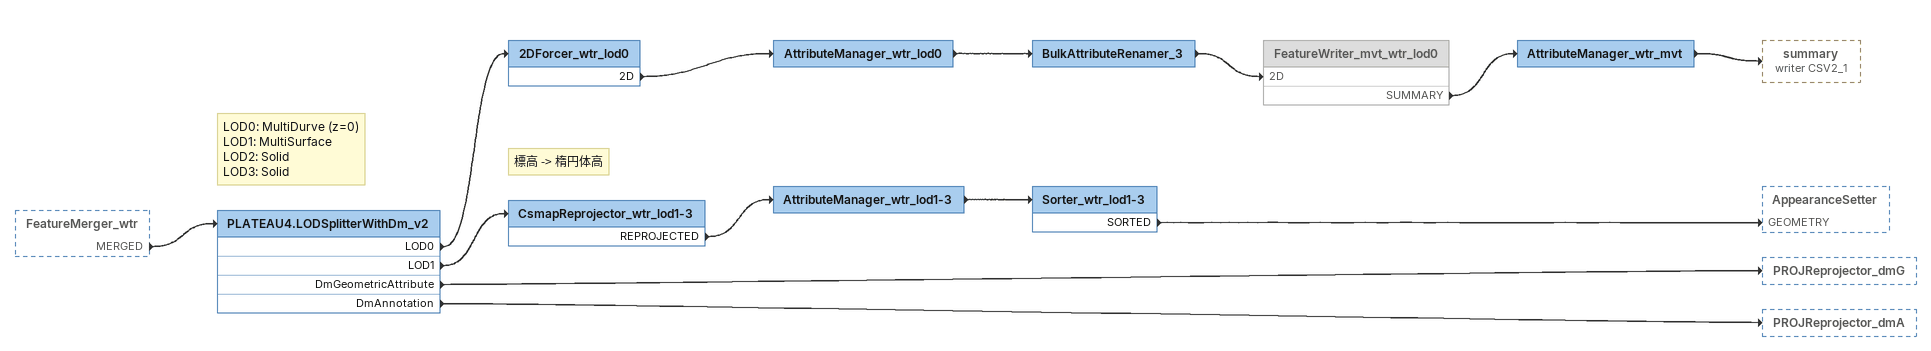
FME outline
FeatureMerger_wtr [outside]
    MERGED -> PLATEAU4.LODSplitterWithDm_v2
Note: LOD0: MultiDurve (z=0) / LOD1: MultiSurface / LOD2: Solid / LOD3: Solid
PLATEAU4.LODSplitterWithDm_v2
    LOD0 -> 2DForcer_wtr_lod0
    LOD1 -> CsmapReprojector_wtr_lod1-3
    DmGeometricAttribute -> PROJReprojector_dmG
    DmAnnotation -> PROJReprojector_dmA
2DForcer_wtr_lod0
    2D -> AttributeManager_wtr_lod0
AttributeManager_wtr_lod0
    -> BulkAttributeRenamer_3
BulkAttributeRenamer_3
    -> FeatureWriter_mvt_wtr_lod0 [2D]
FeatureWriter_mvt_wtr_lod0 [off]
    SUMMARY -> AttributeManager_wtr_mvt
AttributeManager_wtr_mvt
    -> summary (writer CSV2_1)
Note: 標高 -> 楕円体高
CsmapReprojector_wtr_lod1-3
    REPROJECTED -> AttributeManager_wtr_lod1-3
AttributeManager_wtr_lod1-3
    -> Sorter_wtr_lod1-3
Sorter_wtr_lod1-3
    SORTED -> AppearanceSetter [GEOMETRY]
